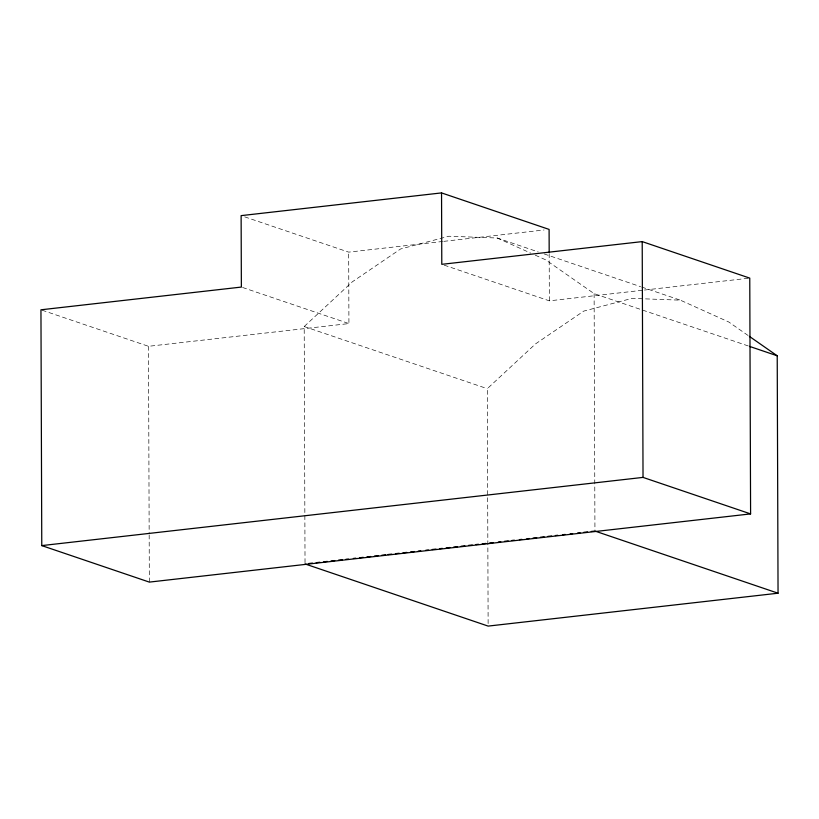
<?xml version="1.0" encoding="UTF-8"?>
<svg xmlns="http://www.w3.org/2000/svg" width="819" height="819" viewBox="0 0 819 819"><rect width="100%" height="100%" fill="white"/><g stroke="black" fill="none" stroke-linecap="round" stroke-linejoin="round"><path stroke-width="0.61" stroke-dasharray="4.09 3.07" d="M305.026 562.673L304.197 326.525L352.385 281.777L400.604 248.976L448.894 236.23L497.235 238.012L538.196 251.914M488.124 623.546L487.305 388.677L535.493 343.929L583.712 311.118L632.002 298.382L680.354 300.163L728.767 322L748.351 335.667M244.748 216.871L348.679 252.139L442.547 241.492M443.816 241.349L544.021 229.985M42.158 310.217L148.505 346.304L348.925 323.577L348.679 252.139M444.205 265.161L549.344 300.839L643.212 290.192M644.481 290.049L748.494 278.255M544.226 253.962L640.591 286.67M641.799 287.08L680.354 300.163M535.278 255.17L545.659 259.848L594.113 293.642L748.31 345.976M242.578 287.479L348.925 323.577M304.197 326.525L487.305 388.677M497.235 238.012L530.671 253.091M594.113 293.642L594.942 531.06M549.18 253.644L549.344 300.839M148.505 346.304L149.16 533.671M149.171 534.94L149.334 582.104"/><path stroke-width="1.23" d="M441.543 192.905L241.124 215.632L241.37 287.07L40.95 309.797L41.769 545.597L149.334 582.104L750.593 513.902L749.764 278.112L642.209 241.605L441.789 264.332L441.543 192.905L549.099 229.412L549.18 252.375M41.769 545.597L643.028 477.395L750.593 513.902M308.743 563.523L312.459 563.103M316.175 562.684L319.891 562.264M323.607 561.834L327.324 561.414M331.05 560.995L334.766 560.575M338.482 560.155L342.199 559.725M345.915 559.305L348.392 559.029M353.347 558.466L355.825 558.179M359.541 557.759L363.257 557.34M366.973 556.92L370.69 556.5M374.406 556.081L378.122 555.651M381.838 555.231L385.565 554.811M388.042 554.535L391.758 554.105M395.475 553.685L399.191 553.265M402.938 552.835L406.756 552.405M410.565 551.975L414.383 551.545M418.192 551.105L420.741 550.818M425.819 550.245L428.368 549.958M432.176 549.518L435.995 549.088M439.813 548.658L442.352 548.372M446.171 547.942L449.979 547.501M453.695 547.082L457.411 546.662M461.128 546.242L464.844 545.823M468.56 545.393L472.276 544.973M476.003 544.553L478.48 544.277M482.196 543.847L485.913 543.427M489.629 543.007L493.345 542.587M498.3 542.024L500.778 541.738M504.494 541.318L508.21 540.898M511.926 540.479L514.404 540.192M519.359 539.639L521.836 539.352M526.791 538.789L529.279 538.513M532.995 538.093L536.711 537.663M540.427 537.244L544.144 536.824M547.86 536.404L551.576 535.984M555.292 535.554L557.77 535.278M562.725 534.715L565.202 534.438M570.157 533.875L572.635 533.589M577.59 533.026L580.067 532.749M583.793 532.33L587.51 531.91M591.226 531.48L594.942 531.06L778.05 593.212L777.221 355.794L749.385 336.384M778.05 593.212L488.134 626.095L305.026 563.943M749.518 346.386L777.221 355.794M642.209 241.605L643.028 477.395"/></g></svg>
